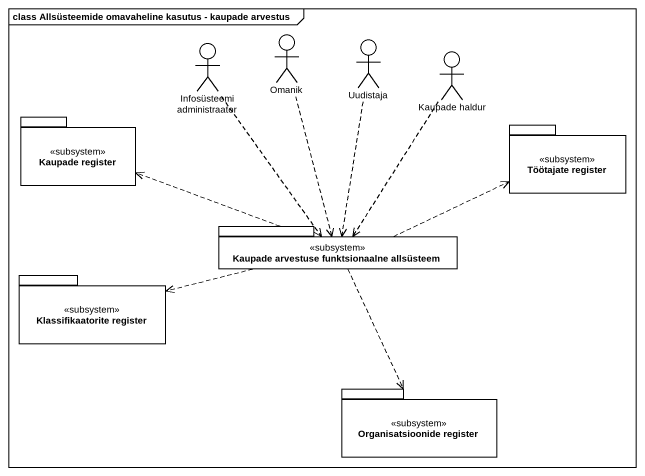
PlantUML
@startuml
mainframe class Allsüsteemide omavaheline kasutus - kaupade arvestus
actor "Infosüsteemi administraator" as Infosüsteemi_administraator
actor Omanik
actor Uudistaja
actor "Kaupade haldur" as Kaupade_haldur
package "Kaupade register" as Kaupade_register <<subsystem>> {
}
package "Töötajate register" as Töötajate_register <<subsystem>> {
}
package "Kaupade arvestuse funktsionaalne allsüsteem" as Kaupade_arvestuse <<subsystem>> {
}
package "Klassifikaatorite register" as Klassifikaatorite_register <<subsystem>> {
}
package "Organisatsioonide register" as Organisatsioonide_register <<subsystem>> {
}
Infosüsteemi_administraator ..> Kaupade_arvestuse
Omanik ..> Kaupade_arvestuse
Uudistaja ..> Kaupade_arvestuse
Kaupade_haldur ..> Kaupade_arvestuse
Kaupade_arvestuse .left.> Kaupade_register
Kaupade_arvestuse .right.> Töötajate_register
Kaupade_arvestuse .left.> Klassifikaatorite_register
Kaupade_arvestuse ..> Organisatsioonide_register
@enduml
